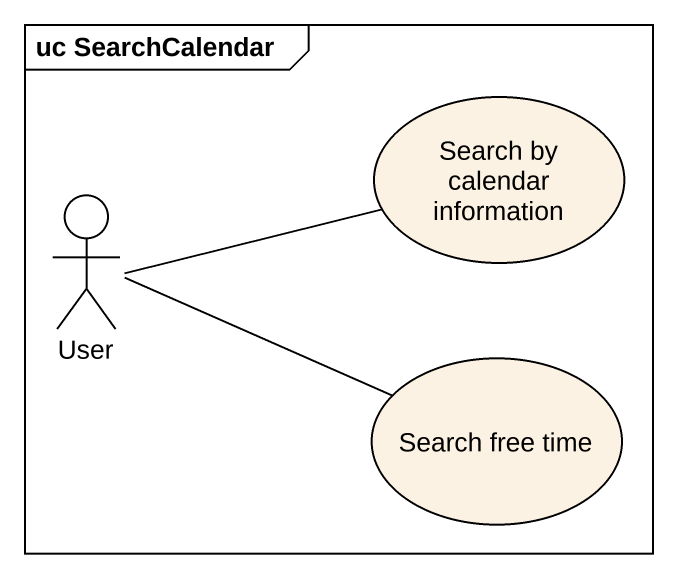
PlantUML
@startuml
mainframe uc SearchCalendar
actor User
usecase "Search by calendar information" as Search_by_calendar
usecase "Search free time" as Search_free_time
User -right- Search_by_calendar
User -right- Search_free_time
@enduml
